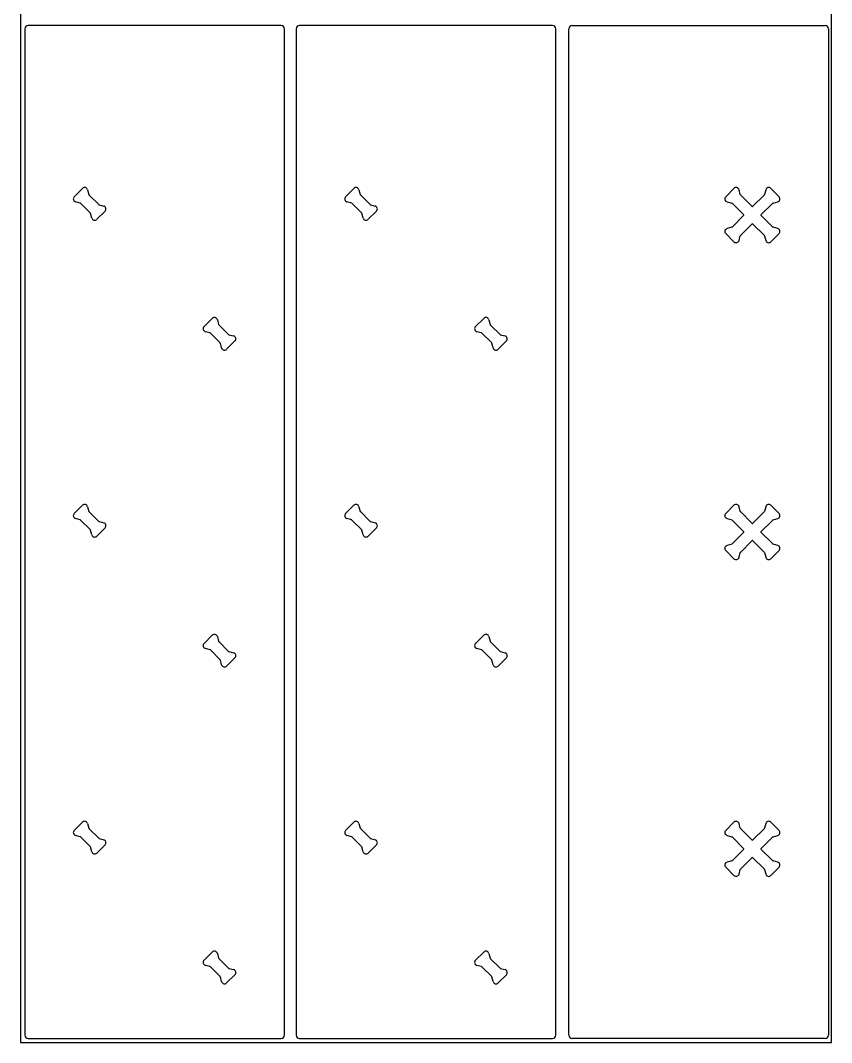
# Model space of a CAD drawing. Header units: millimetres. Extents: x -4641 to 5704, y -3753 to 2864.
# Drawn here: x 1665 to 2915, y -449 to 1125 of the extents above; entities that cross this region are included whole.
import ezdxf

# ---------------------------------------------------------------- set-up
doc = ezdxf.new("R2010")
doc.units = ezdxf.units.MM
doc.header["$MEASUREMENT"] = 0
doc.layers.add('Default', color=18, linetype='Continuous', true_color=0x000000)
doc.layers.add('Layer 02', color=1, linetype='Continuous', true_color=0xff0000)

msp = doc.modelspace()

# ---------------------------------------------------------------- linework, layer by layer
at = {"layer": 'Default'}
for p, q in [((1747.9, 853.4, -0.1), (1760.6, 866.1, -0.1)), ((2166.1, 853.4, -0.1), (2178.9, 866.1, -0.1)), ((2764.6, 866.1, -0.1), (2751.9, 853.4, -0.1)), ((2834.1, 853.4, -0.1), (2821.4, 866.1, -0.1)), ((1768.4, 864.1, -0.1), (1770.3, 856.8, -0.1)), ((1770.5, 856.4, -0.1), (1785.7, 841.2, -0.1)), ((2186.6, 864.1, -0.1), (2188.6, 856.8, -0.1)), ((2188.8, 856.4, -0.1), (2204, 841.2, -0.1)), ((2774.3, 856.8, -0.1), (2772.4, 864.1, -0.1)), ((2792.8, 838.2, -0.1), (2774.6, 856.4, -0.1)), ((2811.4, 856.4, -0.1), (2793.3, 838.2, -0.1)), ((2813.6, 864.1, -0.1), (2811.7, 856.8, -0.1)), ((1757.2, 843.7, -0.1), (1749.9, 845.6, -0.1)), ((1772.8, 828.3, -0.1), (1757.6, 843.5, -0.1)), ((1786.1, 841, -0.1), (1793.4, 839.1, -0.1)), ((2175.5, 843.7, -0.1), (2168.2, 845.6, -0.1)), ((2191, 828.3, -0.1), (2175.9, 843.5, -0.1)), ((2204.4, 841, -0.1), (2211.6, 839.1, -0.1)), ((2754, 845.6, -0.1), (2761.2, 843.7, -0.1)), ((2761.6, 843.5, -0.1), (2779.8, 825.3, -0.1)), ((2806.2, 825.3, -0.1), (2824.4, 843.5, -0.1)), ((2824.8, 843.7, -0.1), (2832, 845.6, -0.1)), ((1774.9, 820.6, -0.1), (1773, 827.9, -0.1)), ((1795.4, 831.3, -0.1), (1782.7, 818.6, -0.1)), ((2193.2, 820.6, -0.1), (2191.3, 827.9, -0.1)), ((2213.7, 831.3, -0.1), (2201, 818.6, -0.1)), ((2779.8, 824.8, -0.1), (2761.6, 806.6, -0.1)), ((2824.4, 806.6, -0.1), (2806.2, 824.8, -0.1)), ((2761.2, 806.4, -0.1), (2754, 804.4, -0.1)), ((2774.6, 793.6, -0.1), (2792.8, 811.8, -0.1)), ((2793.3, 811.8, -0.1), (2811.4, 793.6, -0.1)), ((2832, 804.4, -0.1), (2824.8, 806.4, -0.1)), ((2751.9, 796.6, -0.1), (2764.6, 783.9, -0.1)), ((2772.4, 786, -0.1), (2774.3, 793.3, -0.1)), ((2811.7, 793.3, -0.1), (2813.6, 786, -0.1)), ((2821.4, 783.9, -0.1), (2834.1, 796.6, -0.1)), ((1948, 653.3, -0.1), (1960.7, 666, -0.1)), ((1968.5, 663.9, -0.1), (1970.4, 656.7, -0.1)), ((2366.3, 653.3, -0.1), (2379, 666, -0.1)), ((2386.8, 663.9, -0.1), (2388.7, 656.7, -0.1)), ((1957.3, 643.6, -0.1), (1950, 645.5, -0.1)), ((1970.6, 656.3, -0.1), (1985.8, 641.1, -0.1)), ((2375.6, 643.6, -0.1), (2368.3, 645.5, -0.1)), ((2388.9, 656.3, -0.1), (2404.1, 641.1, -0.1)), ((1972.9, 628.2, -0.1), (1957.7, 643.3, -0.1)), ((1995.6, 631.2, -0.1), (1982.8, 618.4, -0.1)), ((1986.2, 640.9, -0.1), (1993.5, 638.9, -0.1)), ((2391.2, 628.2, -0.1), (2376, 643.3, -0.1)), ((2413.8, 631.2, -0.1), (2401.1, 618.4, -0.1)), ((2404.5, 640.9, -0.1), (2411.8, 638.9, -0.1)), ((1975, 620.5, -0.1), (1973.1, 627.8, -0.1)), ((2393.3, 620.5, -0.1), (2391.4, 627.8, -0.1)), ((1747.9, 365.4, -0.1), (1760.6, 378.1, -0.1)), ((2166.1, 365.4, -0.1), (2178.9, 378.1, -0.1)), ((2764.6, 378.1, -0.1), (2751.9, 365.4, -0.1)), ((2834.1, 365.4, -0.1), (2821.4, 378.1, -0.1)), ((1768.4, 376, -0.1), (1770.3, 368.8, -0.1)), ((1770.5, 368.4, -0.1), (1785.7, 353.2, -0.1)), ((2186.6, 376, -0.1), (2188.6, 368.8, -0.1)), ((2188.8, 368.4, -0.1), (2204, 353.2, -0.1)), ((2774.3, 368.8, -0.1), (2772.4, 376, -0.1)), ((2792.8, 350.2, -0.1), (2774.6, 368.4, -0.1)), ((2811.4, 368.4, -0.1), (2793.3, 350.2, -0.1)), ((2813.6, 376, -0.1), (2811.7, 368.8, -0.1)), ((1757.2, 355.7, -0.1), (1749.9, 357.6, -0.1)), ((1772.8, 340.3, -0.1), (1757.6, 355.4, -0.1)), ((1786.1, 353, -0.1), (1793.4, 351, -0.1)), ((2175.5, 355.7, -0.1), (2168.2, 357.6, -0.1)), ((2191, 340.3, -0.1), (2175.9, 355.4, -0.1)), ((2204.4, 353, -0.1), (2211.6, 351, -0.1)), ((2754, 357.6, -0.1), (2761.2, 355.7, -0.1)), ((2761.6, 355.4, -0.1), (2779.8, 337.3, -0.1)), ((2806.2, 337.3, -0.1), (2824.4, 355.4, -0.1)), ((2824.8, 355.7, -0.1), (2832, 357.6, -0.1)), ((1774.9, 332.6, -0.1), (1773, 339.9, -0.1)), ((1795.4, 343.3, -0.1), (1782.7, 330.5, -0.1)), ((2193.2, 332.6, -0.1), (2191.3, 339.9, -0.1)), ((2213.7, 343.3, -0.1), (2201, 330.5, -0.1)), ((2779.8, 336.8, -0.1), (2761.6, 318.6, -0.1)), ((2824.4, 318.6, -0.1), (2806.2, 336.8, -0.1)), ((2761.2, 318.4, -0.1), (2754, 316.4, -0.1)), ((2774.6, 305.6, -0.1), (2792.8, 323.8, -0.1)), ((2793.3, 323.8, -0.1), (2811.4, 305.6, -0.1)), ((2832, 316.4, -0.1), (2824.8, 318.4, -0.1)), ((2751.9, 308.6, -0.1), (2764.6, 295.9, -0.1)), ((2772.4, 298, -0.1), (2774.3, 305.2, -0.1)), ((2811.7, 305.2, -0.1), (2813.6, 298, -0.1)), ((2821.4, 295.9, -0.1), (2834.1, 308.6, -0.1)), ((1948, 165.3, -0.1), (1960.7, 178, -0.1)), ((1968.5, 175.9, -0.1), (1970.4, 168.6, -0.1)), ((2366.3, 165.3, -0.1), (2379, 178, -0.1)), ((2386.8, 175.9, -0.1), (2388.7, 168.6, -0.1)), ((1957.3, 155.5, -0.1), (1950, 157.5, -0.1)), ((1970.6, 168.3, -0.1), (1985.8, 153.1, -0.1)), ((2375.6, 155.5, -0.1), (2368.3, 157.5, -0.1)), ((2388.9, 168.3, -0.1), (2404.1, 153.1, -0.1)), ((1972.9, 140.2, -0.1), (1957.7, 155.3, -0.1)), ((1995.6, 143.2, -0.1), (1982.8, 130.4, -0.1)), ((1986.2, 152.9, -0.1), (1993.5, 150.9, -0.1)), ((2391.2, 140.2, -0.1), (2376, 155.3, -0.1)), ((2413.8, 143.2, -0.1), (2401.1, 130.4, -0.1)), ((2404.5, 152.9, -0.1), (2411.8, 150.9, -0.1)), ((1975, 132.5, -0.1), (1973.1, 139.8, -0.1)), ((2393.3, 132.5, -0.1), (2391.4, 139.8, -0.1)), ((1747.9, -122.6, -0.1), (1760.6, -109.9, -0.1)), ((2166.1, -122.6, -0.1), (2178.9, -109.9, -0.1)), ((2764.6, -109.9, -0.1), (2751.9, -122.6, -0.1)), ((2834.1, -122.6, -0.1), (2821.4, -109.9, -0.1)), ((1768.4, -112, -0.1), (1770.3, -119.3, -0.1)), ((1770.5, -119.6, -0.1), (1785.7, -134.8, -0.1)), ((2186.6, -112, -0.1), (2188.6, -119.3, -0.1)), ((2188.8, -119.6, -0.1), (2204, -134.8, -0.1)), ((2774.3, -119.3, -0.1), (2772.4, -112, -0.1)), ((2792.8, -137.8, -0.1), (2774.6, -119.6, -0.1)), ((2811.4, -119.6, -0.1), (2793.3, -137.8, -0.1)), ((2813.6, -112, -0.1), (2811.7, -119.3, -0.1)), ((1757.2, -132.4, -0.1), (1749.9, -130.4, -0.1)), ((1772.8, -147.7, -0.1), (1757.6, -132.6, -0.1)), ((1786.1, -135, -0.1), (1793.4, -137, -0.1)), ((2175.5, -132.4, -0.1), (2168.2, -130.4, -0.1)), ((2191, -147.7, -0.1), (2175.9, -132.6, -0.1)), ((2204.4, -135, -0.1), (2211.6, -137, -0.1)), ((2754, -130.4, -0.1), (2761.2, -132.4, -0.1)), ((2761.6, -132.6, -0.1), (2779.8, -150.8, -0.1)), ((2806.2, -150.8, -0.1), (2824.4, -132.6, -0.1)), ((2824.8, -132.4, -0.1), (2832, -130.4, -0.1)), ((1774.9, -155.4, -0.1), (1773, -148.1, -0.1)), ((1795.4, -144.8, -0.1), (1782.7, -157.5, -0.1)), ((2193.2, -155.4, -0.1), (2191.3, -148.1, -0.1)), ((2213.7, -144.8, -0.1), (2201, -157.5, -0.1)), ((2779.8, -151.3, -0.1), (2761.6, -169.4, -0.1)), ((2824.4, -169.4, -0.1), (2806.2, -151.3, -0.1)), ((2761.2, -169.7, -0.1), (2754, -171.6, -0.1)), ((2774.6, -182.4, -0.1), (2792.8, -164.2, -0.1)), ((2793.3, -164.2, -0.1), (2811.4, -182.4, -0.1)), ((2832, -171.6, -0.1), (2824.8, -169.7, -0.1)), ((2751.9, -179.4, -0.1), (2764.6, -192.1, -0.1)), ((2772.4, -190, -0.1), (2774.3, -182.8, -0.1)), ((2811.7, -182.8, -0.1), (2813.6, -190, -0.1)), ((2821.4, -192.1, -0.1), (2834.1, -179.4, -0.1)), ((1948, -322.7, -0.1), (1960.7, -310, -0.1)), ((1968.5, -312.1, -0.1), (1970.4, -319.4, -0.1)), ((2366.3, -322.7, -0.1), (2379, -310, -0.1)), ((2386.8, -312.1, -0.1), (2388.7, -319.4, -0.1)), ((1957.3, -332.5, -0.1), (1950, -330.5, -0.1)), ((1970.6, -319.7, -0.1), (1985.8, -334.9, -0.1)), ((2375.6, -332.5, -0.1), (2368.3, -330.5, -0.1)), ((2388.9, -319.7, -0.1), (2404.1, -334.9, -0.1)), ((1972.9, -347.9, -0.1), (1957.7, -332.7, -0.1)), ((1995.6, -344.9, -0.1), (1982.8, -357.6, -0.1)), ((1986.2, -335.1, -0.1), (1993.5, -337.1, -0.1)), ((2391.2, -347.9, -0.1), (2376, -332.7, -0.1)), ((2413.8, -344.9, -0.1), (2401.1, -357.6, -0.1)), ((2404.5, -335.1, -0.1), (2411.8, -337.1, -0.1)), ((1975, -355.5, -0.1), (1973.1, -348.2, -0.1)), ((2393.3, -355.5, -0.1), (2391.4, -348.2, -0.1))]:
    msp.add_line(p, q, dxfattribs=at)
for points in [[(1671.7, 1112), (1671.7, -438)], [(2066.7, 1117), (1676.7, 1117)], [(2071.7, -438), (2071.7, 1112)], [(2090, 1112), (2090, -438)], [(2485, 1117), (2095, 1117)], [(2490, -438), (2490, 1112)], [(2510.3, -438), (2510.3, 1112)], [(2515.3, 1117), (2905.3, 1117)], [(2910.3, 1112), (2910.3, -438)], [(1676.7, -443), (2066.7, -443)], [(2095, -443), (2485, -443)], [(2905.3, -443), (2515.3, -443)]]:
    msp.add_lwpolyline(points, dxfattribs=at)
for centre, radius, start, end in [((1676.7, 1112, -0.1), 5, 90, 180), ((2066.7, 1112, -0.1), 5, 360, 90), ((2095, 1112, -0.1), 5, 90, 180), ((2485, 1112, -0.1), 5, 360, 90), ((2515.3, 1112, -0.1), 5, 90, 180), ((2905.3, 1112, -0.1), 5, 0, 90), ((1763.9, 862.9, -0.1), 4.65, 15.0416, 135), ((2182.2, 862.9, -0.1), 4.65, 15.0416, 135), ((2767.9, 862.9, -0.1), 4.65, 75.0207, 135), ((2767.9, 862.9, -0.1), 4.65, 15.0415, 75.0207), ((2818.1, 862.9, -0.1), 4.65, 45, 164.9585), ((1751.1, 850.1, -0.1), 4.65, 135, 254.9585), ((1771.1, 857, -0.1), 0.85, 195.0416, 225), ((2169.4, 850.1, -0.1), 4.65, 135, 254.9585), ((2189.4, 857, -0.1), 0.85, 195.0416, 225), ((2755.2, 850.1, -0.1), 4.65, 135, 254.9585), ((2775.2, 857, -0.1), 0.85, 195.0416, 225), ((2810.8, 857, -0.1), 0.85, 315, 344.9584), ((2830.8, 850.1, -0.1), 4.65, 345.0207, 45), ((1757, 842.9, -0.1), 0.85, 45, 74.9584), ((1786.3, 841.8, -0.1), 0.85, 225, 254.9584), ((1792.2, 834.6, -0.1), 4.65, 315, 74.9585), ((2175.3, 842.9, -0.1), 0.85, 45, 74.9584), ((2204.6, 841.8, -0.1), 0.85, 225, 254.9584), ((2210.4, 834.6, -0.1), 4.65, 315, 74.9585), ((2761, 842.9, -0.1), 0.85, 45, 74.9584), ((2793, 838.5, -0.1), 0.35, 225, 315), ((2825, 842.9, -0.1), 0.85, 105.0416, 135), ((2830.8, 850.1, -0.1), 4.65, 285.0415, 345.0207), ((1772.2, 827.7, -0.1), 0.85, 15.0416, 45), ((1779.4, 821.8, -0.1), 4.65, 195.0415, 255.0207), ((2190.4, 827.7, -0.1), 0.85, 15.0416, 45), ((2197.7, 821.8, -0.1), 4.65, 195.0415, 255.0207), ((2779.6, 825, -0.1), 0.35, 315, 45), ((2806.4, 825, -0.1), 0.35, 135, 225), ((1779.4, 821.8, -0.1), 4.65, 255.0207, 315), ((2197.7, 821.8, -0.1), 4.65, 255.0207, 315), ((2755.2, 799.9, -0.1), 4.65, 105.0415, 165.0207), ((2761, 807.2, -0.1), 0.85, 285.0416, 315), ((2793, 811.6, -0.1), 0.35, 45, 135), ((2825, 807.2, -0.1), 0.85, 225, 254.9584), ((2830.8, 799.9, -0.1), 4.65, 315, 74.9585), ((2755.2, 799.9, -0.1), 4.65, 165.0207, 225), ((2775.2, 793, -0.1), 0.85, 135, 164.9584), ((2810.8, 793, -0.1), 0.85, 15.0416, 45), ((2767.9, 787.2, -0.1), 4.65, 225, 344.9585), ((2818.1, 787.2, -0.1), 4.65, 195.0415, 255.0207), ((2818.1, 787.2, -0.1), 4.65, 255.0207, 315), ((1964, 662.7, -0.1), 4.65, 15.0416, 135), ((2382.3, 662.7, -0.1), 4.65, 15.0416, 135), ((1951.3, 650, -0.1), 4.65, 135, 254.9585), ((1971.2, 656.9, -0.1), 0.85, 195.0416, 225), ((2369.5, 650, -0.1), 4.65, 135, 254.9585), ((2389.5, 656.9, -0.1), 0.85, 195.0416, 225), ((1957.1, 642.7, -0.1), 0.85, 45, 74.9584), ((1986.4, 641.7, -0.1), 0.85, 225, 254.9584), ((1992.3, 634.5, -0.1), 4.65, 315, 74.9585), ((2375.4, 642.7, -0.1), 0.85, 45, 74.9584), ((2404.7, 641.7, -0.1), 0.85, 225, 254.9584), ((2410.6, 634.5, -0.1), 4.65, 315, 74.9585), ((1972.3, 627.6, -0.1), 0.85, 15.0416, 45), ((1979.5, 621.7, -0.1), 4.65, 195.0415, 255.0207), ((1979.5, 621.7, -0.1), 4.65, 255.0207, 315), ((2390.6, 627.6, -0.1), 0.85, 15.0416, 45), ((2397.8, 621.7, -0.1), 4.65, 195.0415, 255.0207), ((2397.8, 621.7, -0.1), 4.65, 255.0207, 315), ((1763.9, 374.8, -0.1), 4.65, 15.0416, 135), ((2182.2, 374.8, -0.1), 4.65, 15.0416, 135), ((2767.9, 374.8, -0.1), 4.65, 75.0207, 135), ((2767.9, 374.8, -0.1), 4.65, 15.0415, 75.0207), ((2818.1, 374.8, -0.1), 4.65, 45, 164.9585), ((1751.1, 362.1, -0.1), 4.65, 135, 254.9585), ((1771.1, 369, -0.1), 0.85, 195.0416, 225), ((2169.4, 362.1, -0.1), 4.65, 135, 254.9585), ((2189.4, 369, -0.1), 0.85, 195.0416, 225), ((2755.2, 362.1, -0.1), 4.65, 135, 254.9585), ((2775.2, 369, -0.1), 0.85, 195.0416, 225), ((2810.8, 369, -0.1), 0.85, 315, 344.9584), ((2830.8, 362.1, -0.1), 4.65, 345.0207, 45), ((1757, 354.8, -0.1), 0.85, 45, 74.9584), ((1786.3, 353.8, -0.1), 0.85, 225, 254.9584), ((1792.2, 346.6, -0.1), 4.65, 315, 74.9585), ((2175.3, 354.8, -0.1), 0.85, 45, 74.9584), ((2204.6, 353.8, -0.1), 0.85, 225, 254.9584), ((2210.4, 346.6, -0.1), 4.65, 315, 74.9585), ((2761, 354.8, -0.1), 0.85, 45, 74.9584), ((2793, 350.4, -0.1), 0.35, 225, 315), ((2825, 354.8, -0.1), 0.85, 105.0416, 135), ((2830.8, 362.1, -0.1), 4.65, 285.0415, 345.0207), ((1772.2, 339.7, -0.1), 0.85, 15.0416, 45), ((1779.4, 333.8, -0.1), 4.65, 195.0415, 255.0207), ((2190.4, 339.7, -0.1), 0.85, 15.0416, 45), ((2197.7, 333.8, -0.1), 4.65, 195.0415, 255.0207), ((2779.6, 337, -0.1), 0.35, 315, 45), ((2806.4, 337, -0.1), 0.35, 135, 225), ((1779.4, 333.8, -0.1), 4.65, 255.0207, 315), ((2197.7, 333.8, -0.1), 4.65, 255.0207, 315), ((2755.2, 311.9, -0.1), 4.65, 105.0415, 165.0207), ((2761, 319.2, -0.1), 0.85, 285.0416, 315), ((2793, 323.6, -0.1), 0.35, 45, 135), ((2825, 319.2, -0.1), 0.85, 225, 254.9584), ((2830.8, 311.9, -0.1), 4.65, 315, 74.9585), ((2755.2, 311.9, -0.1), 4.65, 165.0207, 225), ((2775.2, 305, -0.1), 0.85, 135, 164.9584), ((2810.8, 305, -0.1), 0.85, 15.0416, 45), ((2767.9, 299.2, -0.1), 4.65, 225, 344.9585), ((2818.1, 299.2, -0.1), 4.65, 195.0415, 255.0207), ((2818.1, 299.2, -0.1), 4.65, 255.0207, 315), ((1964, 174.7, -0.1), 4.65, 15.0416, 135), ((2382.3, 174.7, -0.1), 4.65, 15.0416, 135), ((1951.3, 162, -0.1), 4.65, 135, 254.9585), ((1971.2, 168.9, -0.1), 0.85, 195.0416, 225), ((2369.5, 162, -0.1), 4.65, 135, 254.9585), ((2389.5, 168.9, -0.1), 0.85, 195.0416, 225), ((1957.1, 154.7, -0.1), 0.85, 45, 74.9584), ((1986.4, 153.7, -0.1), 0.85, 225, 254.9584), ((1992.3, 146.4, -0.1), 4.65, 315, 74.9585), ((2375.4, 154.7, -0.1), 0.85, 45, 74.9584), ((2404.7, 153.7, -0.1), 0.85, 225, 254.9584), ((2410.6, 146.4, -0.1), 4.65, 315, 74.9585), ((1972.3, 139.6, -0.1), 0.85, 15.0416, 45), ((1979.5, 133.7, -0.1), 4.65, 195.0415, 255.0207), ((1979.5, 133.7, -0.1), 4.65, 255.0207, 315), ((2390.6, 139.6, -0.1), 0.85, 15.0416, 45), ((2397.8, 133.7, -0.1), 4.65, 195.0415, 255.0207), ((2397.8, 133.7, -0.1), 4.65, 255.0207, 315), ((1763.9, -113.2, -0.1), 4.65, 15.0416, 135), ((2182.2, -113.2, -0.1), 4.65, 15.0416, 135), ((2767.9, -113.2, -0.1), 4.65, 75.0207, 135), ((2767.9, -113.2, -0.1), 4.65, 15.0415, 75.0207), ((2818.1, -113.2, -0.1), 4.65, 45, 164.9585), ((1751.1, -125.9, -0.1), 4.65, 135, 254.9585), ((1771.1, -119, -0.1), 0.85, 195.0416, 225), ((2169.4, -125.9, -0.1), 4.65, 135, 254.9585), ((2189.4, -119, -0.1), 0.85, 195.0416, 225), ((2755.2, -125.9, -0.1), 4.65, 135, 254.9585), ((2775.2, -119, -0.1), 0.85, 195.0416, 225), ((2810.8, -119, -0.1), 0.85, 315, 344.9584), ((2830.8, -125.9, -0.1), 4.65, 345.0207, 45), ((1757, -133.2, -0.1), 0.85, 45, 74.9584), ((1786.3, -134.2, -0.1), 0.85, 225, 254.9584), ((1792.2, -141.5, -0.1), 4.65, 315, 74.9585), ((2175.3, -133.2, -0.1), 0.85, 45, 74.9584), ((2204.6, -134.2, -0.1), 0.85, 225, 254.9584), ((2210.4, -141.5, -0.1), 4.65, 315, 74.9585), ((2761, -133.2, -0.1), 0.85, 45, 74.9584), ((2793, -137.6, -0.1), 0.35, 225, 315), ((2825, -133.2, -0.1), 0.85, 105.0416, 135), ((2830.8, -125.9, -0.1), 4.65, 285.0415, 345.0207), ((1772.2, -148.3, -0.1), 0.85, 15.0416, 45), ((1779.4, -154.2, -0.1), 4.65, 195.0415, 255.0207), ((2190.4, -148.3, -0.1), 0.85, 15.0416, 45), ((2197.7, -154.2, -0.1), 4.65, 195.0415, 255.0207), ((2779.6, -151, -0.1), 0.35, 315, 45), ((2806.4, -151, -0.1), 0.35, 135, 225), ((1779.4, -154.2, -0.1), 4.65, 255.0207, 315), ((2197.7, -154.2, -0.1), 4.65, 255.0207, 315), ((2755.2, -176.1, -0.1), 4.65, 105.0415, 165.0207), ((2761, -168.8, -0.1), 0.85, 285.0416, 315), ((2793, -164.4, -0.1), 0.35, 45, 135), ((2825, -168.8, -0.1), 0.85, 225, 254.9584), ((2830.8, -176.1, -0.1), 4.65, 315, 74.9585), ((2755.2, -176.1, -0.1), 4.65, 165.0207, 225), ((2775.2, -183, -0.1), 0.85, 135, 164.9584), ((2810.8, -183, -0.1), 0.85, 15.0416, 45), ((2767.9, -188.8, -0.1), 4.65, 225, 344.9585), ((2818.1, -188.8, -0.1), 4.65, 195.0415, 255.0207), ((2818.1, -188.8, -0.1), 4.65, 255.0207, 315), ((1964, -313.3, -0.1), 4.65, 15.0416, 135), ((2382.3, -313.3, -0.1), 4.65, 15.0416, 135), ((1951.3, -326, -0.1), 4.65, 135, 254.9585), ((1971.2, -319.1, -0.1), 0.85, 195.0416, 225), ((2369.5, -326, -0.1), 4.65, 135, 254.9585), ((2389.5, -319.1, -0.1), 0.85, 195.0416, 225), ((1957.1, -333.3, -0.1), 0.85, 45, 74.9584), ((1986.4, -334.3, -0.1), 0.85, 225, 254.9584), ((1992.3, -341.6, -0.1), 4.65, 315, 74.9585), ((2375.4, -333.3, -0.1), 0.85, 45, 74.9584), ((2404.7, -334.3, -0.1), 0.85, 225, 254.9584), ((2410.6, -341.6, -0.1), 4.65, 315, 74.9585), ((1972.3, -348.5, -0.1), 0.85, 15.0416, 45), ((1979.5, -354.3, -0.1), 4.65, 195.0415, 255.0207), ((1979.5, -354.3, -0.1), 4.65, 255.0207, 315), ((2390.6, -348.5, -0.1), 0.85, 15.0416, 45), ((2397.8, -354.3, -0.1), 4.65, 195.0415, 255.0207), ((2397.8, -354.3, -0.1), 4.65, 255.0207, 315), ((1676.7, -438, -0.1), 5, 180, 270), ((2066.7, -438, -0.1), 5, 270, 0), ((2095, -438, -0.1), 5, 180, 270), ((2485, -438, -0.1), 5, 270, 0), ((2515.3, -438, -0.1), 5, 180, 270), ((2905.3, -438, -0.1), 5, 270, 0)]:
    msp.add_arc(centre, radius, start, end, dxfattribs=at)
at = {"layer": 'Layer 02'}
msp.add_lwpolyline([(1665, -449.4), (2915, -449.4), (2915, 1950.6), (1665, 1950.6)], close=True, dxfattribs=at)

doc.saveas('drawing.dxf')
